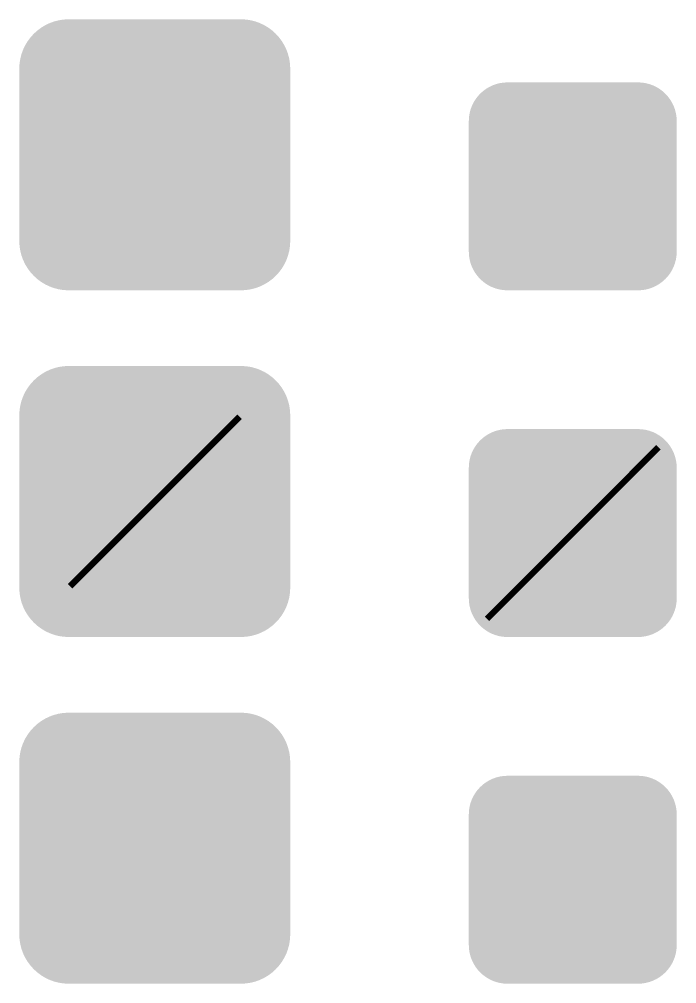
# Model space of a CAD drawing. Header units: millimetres. Extents: x 5277 to 6029, y 2052 to 2709.
# Drawn here: x 5889.73 to 5910.6, y 2612.63 to 2643.23 of the extents above; entities that cross this region are included whole.
import ezdxf

# ---------------------------------------------------------------- set-up
doc = ezdxf.new("R2010")
doc.units = ezdxf.units.MM
doc.layers.add('AirTransportObj', color=7, linetype='CONTINUOUS', true_color=0x000000, plot=False)
doc.layers.add('PublicTransportStops', color=7, linetype='CONTINUOUS', true_color=0x000000)

# ---------------------------------------------------------------- blocks, each defined once
blk = doc.blocks.new('602031102_рек_фз')
at = {"layer": 'PublicTransportStops', "linetype": 'Continuous'}
h = blk.add_hatch(color=256, dxfattribs=at)
edge = h.paths.add_edge_path()
edge.add_spline(control_points=[(-0.266, -0.339), (-0.266, 0.523), (0.438, 1.227), (1.3, 1.227)], knot_values=[-1, -1, -1, -1, 0, 0, 0, 0], degree=3, periodic=0)
edge.add_line((1.3, 1.227), (6.769, 1.227))
edge.add_spline(control_points=[(6.769, 1.227), (7.632, 1.227), (8.333, 0.523), (8.333, -0.339)], knot_values=[-1, -1, -1, -1, 0, 0, 0, 0], degree=3, periodic=0)
edge.add_line((8.333, -0.339), (8.333, -5.806))
edge.add_spline(control_points=[(8.333, -5.806), (8.333, -6.669), (7.632, -7.372), (6.769, -7.372)], knot_values=[-1, -1, -1, -1, 0, 0, 0, 0], degree=3, periodic=0)
edge.add_line((6.769, -7.372), (1.3, -7.372))
edge.add_spline(control_points=[(1.3, -7.372), (0.438, -7.372), (-0.266, -6.669), (-0.266, -5.806)], knot_values=[-1, -1, -1, -1, 0, 0, 0, 0], degree=3, periodic=0)
edge.add_line((-0.266, -5.806), (-0.266, -0.339))
edge = h.paths.add_edge_path(flags=16)
edge.add_spline(control_points=[(0.047, -5.806), (0.047, -6.5), (0.606, -7.059), (1.3, -7.059)], knot_values=[-1, -1, -1, -1, 0, 0, 0, 0], degree=3, periodic=0)
edge.add_line((1.3, -7.059), (6.769, -7.059))
edge.add_spline(control_points=[(6.769, -7.059), (7.463, -7.059), (8.022, -6.5), (8.022, -5.806)], knot_values=[-1, -1, -1, -1, 0, 0, 0, 0], degree=3, periodic=0)
edge.add_line((8.022, -5.806), (8.022, -0.339))
edge.add_spline(control_points=[(8.022, -0.339), (8.022, 0.355), (7.463, 0.914), (6.769, 0.914)], knot_values=[-1, -1, -1, -1, 0, 0, 0, 0], degree=3, periodic=0)
edge.add_line((6.769, 0.914), (1.3, 0.914))
edge.add_spline(control_points=[(1.3, 0.914), (0.606, 0.914), (0.047, 0.355), (0.047, -0.339)], knot_values=[-1, -1, -1, -1, 0, 0, 0, 0], degree=3, periodic=0)
edge.add_line((0.047, -0.339), (0.047, -5.806))
at = {"layer": 'PublicTransportStops', "linetype": 'Continuous', "true_color": 0xffff00}
h = blk.add_hatch(color=2, dxfattribs=at)
edge = h.paths.add_edge_path()
edge.add_spline(control_points=[(0.047, -5.806), (0.047, -6.5), (0.606, -7.059), (1.3, -7.059)], knot_values=[-1, -1, -1, -1, 0, 0, 0, 0], degree=3, periodic=0)
edge.add_line((1.3, -7.059), (6.769, -7.059))
edge.add_spline(control_points=[(6.769, -7.059), (7.463, -7.059), (8.022, -6.5), (8.022, -5.806)], knot_values=[-1, -1, -1, -1, 0, 0, 0, 0], degree=3, periodic=0)
edge.add_line((8.022, -5.806), (8.022, -0.339))
edge.add_spline(control_points=[(8.022, -0.339), (8.022, 0.355), (7.463, 0.914), (6.769, 0.914)], knot_values=[-1, -1, -1, -1, 0, 0, 0, 0], degree=3, periodic=0)
edge.add_line((6.769, 0.914), (1.3, 0.914))
edge.add_spline(control_points=[(1.3, 0.914), (0.606, 0.914), (0.047, 0.355), (0.047, -0.339)], knot_values=[-1, -1, -1, -1, 0, 0, 0, 0], degree=3, periodic=0)
edge.add_line((0.047, -0.339), (0.047, -5.806))
at = {"layer": 'PublicTransportStops', "linetype": 'Continuous'}
h = blk.add_hatch(color=256, dxfattribs=at)
edge = h.paths.add_edge_path()
edge.add_line((0.252, -0.679), (0.252, -5.464))
edge.add_spline(control_points=[(0.252, -5.464), (0.252, -6.23), (0.877, -6.854), (1.642, -6.854)], knot_values=[0, 0, 0, 0, 1, 1, 1, 1], degree=3, periodic=0)
edge.add_line((1.642, -6.854), (6.427, -6.854))
edge.add_spline(control_points=[(6.427, -6.854), (7.193, -6.854), (7.815, -6.23), (7.815, -5.464)], knot_values=[0, 0, 0, 0, 1, 1, 1, 1], degree=3, periodic=0)
edge.add_line((7.815, -5.464), (7.815, -0.679))
edge.add_spline(control_points=[(7.815, -0.679), (7.815, 0.086), (7.193, 0.709), (6.427, 0.709)], knot_values=[0, 0, 0, 0, 1, 1, 1, 1], degree=3, periodic=0)
edge.add_line((6.427, 0.709), (1.642, 0.709))
edge.add_spline(control_points=[(1.642, 0.709), (0.877, 0.709), (0.252, 0.086), (0.252, -0.679)], knot_values=[0, 0, 0, 0, 1, 1, 1, 1], degree=3, periodic=0)
edge = h.paths.add_edge_path(flags=16)
edge.add_line((0.565, -0.679), (0.565, -5.464))
edge.add_spline(control_points=[(0.565, -5.464), (0.565, -6.06), (1.046, -6.541), (1.642, -6.541)], knot_values=[-1, -1, -1, -1, 0, 0, 0, 0], degree=3, periodic=0)
edge.add_line((1.642, -6.541), (6.427, -6.541))
edge.add_spline(control_points=[(6.427, -6.541), (7.024, -6.541), (7.502, -6.06), (7.502, -5.464)], knot_values=[-1, -1, -1, -1, 0, 0, 0, 0], degree=3, periodic=0)
edge.add_line((7.502, -5.464), (7.502, -0.679))
edge.add_spline(control_points=[(7.502, -0.679), (7.502, -0.083), (7.024, 0.396), (6.427, 0.396)], knot_values=[-1, -1, -1, -1, 0, 0, 0, 0], degree=3, periodic=0)
edge.add_line((6.427, 0.396), (1.642, 0.396))
edge.add_spline(control_points=[(1.642, 0.396), (1.046, 0.396), (0.565, -0.083), (0.565, -0.679)], knot_values=[-1, -1, -1, -1, 0, 0, 0, 0], degree=3, periodic=0)
h = blk.add_hatch(color=256, dxfattribs=at)
edge = h.paths.add_edge_path()
edge.add_line((0.77, -1.021), (0.77, -5.124))
edge.add_spline(control_points=[(0.77, -5.124), (0.77, -5.792), (1.314, -6.336), (1.982, -6.336)], knot_values=[0, 0, 0, 0, 1, 1, 1, 1], degree=3, periodic=0)
edge.add_line((1.982, -6.336), (6.085, -6.336))
edge.add_spline(control_points=[(6.085, -6.336), (6.753, -6.336), (7.297, -5.792), (7.297, -5.124)], knot_values=[0, 0, 0, 0, 1, 1, 1, 1], degree=3, periodic=0)
edge.add_line((7.297, -5.124), (7.297, -1.021))
edge.add_spline(control_points=[(7.297, -1.021), (7.297, -0.353), (6.753, 0.191), (6.085, 0.191)], knot_values=[0, 0, 0, 0, 1, 1, 1, 1], degree=3, periodic=0)
edge.add_line((6.085, 0.191), (1.982, 0.191))
edge.add_spline(control_points=[(1.982, 0.191), (1.314, 0.191), (0.77, -0.353), (0.77, -1.021)], knot_values=[0, 0, 0, 0, 1, 1, 1, 1], degree=3, periodic=0)
edge = h.paths.add_edge_path(flags=16)
edge.add_line((1.081, -1.021), (1.081, -5.124))
edge.add_spline(control_points=[(1.081, -5.124), (1.081, -5.624), (1.482, -6.025), (1.982, -6.025)], knot_values=[-1, -1, -1, -1, 0, 0, 0, 0], degree=3, periodic=0)
edge.add_line((1.982, -6.025), (6.085, -6.025))
edge.add_spline(control_points=[(6.085, -6.025), (6.585, -6.025), (6.986, -5.624), (6.986, -5.124)], knot_values=[-1, -1, -1, -1, 0, 0, 0, 0], degree=3, periodic=0)
edge.add_line((6.986, -5.124), (6.986, -1.021))
edge.add_spline(control_points=[(6.986, -1.021), (6.986, -0.521), (6.585, -0.12), (6.085, -0.12)], knot_values=[-1, -1, -1, -1, 0, 0, 0, 0], degree=3, periodic=0)
edge.add_line((6.085, -0.12), (1.982, -0.12))
edge.add_spline(control_points=[(1.982, -0.12), (1.482, -0.12), (1.081, -0.521), (1.081, -1.021)], knot_values=[-1, -1, -1, -1, 0, 0, 0, 0], degree=3, periodic=0)
h = blk.add_hatch(color=256, dxfattribs=at)
h.paths.add_polyline_path([(3.878, -0.304), (4.13, -0.304), (4.383, -0.329), (4.471, -0.333), (4.66, -0.358), (4.761, -0.379), (4.984, -0.426), (5.296, -0.569), (5.384, -0.666), (5.535, -0.825), (5.767, -1.419), (5.847, -1.852), (5.897, -2.231), (5.948, -2.61), (5.965, -2.862), (5.965, -4.158), (5.678, -4.612), (5.106, -4.612), (5.838, -5.849), (5.039, -5.849), (5.005, -5.748), (3.002, -5.748), (2.969, -5.849), (2.169, -5.849), (2.901, -4.612), (2.329, -4.612), (2.043, -4.158), (2.043, -2.862), (2.06, -2.61), (2.073, -2.437), (2.123, -2.058), (2.161, -1.852), (2.241, -1.419), (2.472, -0.825), (2.624, -0.666), (2.712, -0.569), (3.024, -0.426), (3.247, -0.379), (3.436, -0.354), (3.625, -0.329)])
h.paths.add_polyline_path([(4.601, -0.834), (4.601, -2.349), (5.443, -2.349), (5.439, -2.332), (5.43, -2.273), (5.426, -2.231), (5.422, -2.189), (5.411, -2.111), (5.405, -2.075), (5.399, -2.039), (5.388, -1.97), (5.384, -1.936), (5.321, -1.574), (5.148, -1.099), (5.039, -0.985), (4.997, -0.943), (4.808, -0.872), (4.66, -0.842), (4.652, -0.838), (4.637, -0.834), (4.631, -0.834), (4.624, -0.834), (4.61, -0.834)], flags=16)
h.paths.add_polyline_path([(3.406, -0.834), (3.398, -0.834), (3.383, -0.834), (3.377, -0.834), (3.371, -0.834), (3.356, -0.838), (3.347, -0.842), (3.2, -0.872), (3.011, -0.943), (2.969, -0.985), (2.859, -1.099), (2.687, -1.574), (2.624, -1.936), (2.62, -1.97), (2.609, -2.039), (2.603, -2.075), (2.596, -2.111), (2.586, -2.189), (2.582, -2.231), (2.578, -2.273), (2.569, -2.332), (2.565, -2.349), (3.406, -2.349)], flags=16)
h.paths.add_polyline_path([(2.725, -3.847), (2.683, -3.847), (2.641, -3.884), (2.641, -3.922), (2.641, -4.015), (2.641, -4.053), (2.683, -4.091), (2.725, -4.091), (5.283, -4.091), (5.325, -4.091), (5.367, -4.053), (5.367, -4.015), (5.367, -3.922), (5.367, -3.884), (5.325, -3.847), (5.283, -3.847)], flags=16)
h.paths.add_polyline_path([(3.878, -0.775), (3.878, -2.349), (4.13, -2.349), (4.13, -0.775)], flags=16)
h.paths.add_polyline_path([(3.238, -5.185), (3.154, -5.387), (4.854, -5.387), (4.77, -5.185)], flags=16)
h.paths.add_polyline_path([(3.465, -4.612), (3.381, -4.814), (4.627, -4.814), (4.542, -4.612)], flags=16)
blk = doc.blocks.new('602031102_ликв_фз')
at = {"layer": 'PublicTransportStops', "linetype": 'Continuous'}
h = blk.add_hatch(color=256, dxfattribs=at)
edge = h.paths.add_edge_path()
edge.add_spline(control_points=[(-0.266, -0.339), (-0.266, 0.523), (0.438, 1.227), (1.3, 1.227)], knot_values=[-1, -1, -1, -1, 0, 0, 0, 0], degree=3, periodic=0)
edge.add_line((1.3, 1.227), (6.769, 1.227))
edge.add_spline(control_points=[(6.769, 1.227), (7.632, 1.227), (8.333, 0.523), (8.333, -0.339)], knot_values=[-1, -1, -1, -1, 0, 0, 0, 0], degree=3, periodic=0)
edge.add_line((8.333, -0.339), (8.333, -5.806))
edge.add_spline(control_points=[(8.333, -5.806), (8.333, -6.669), (7.632, -7.372), (6.769, -7.372)], knot_values=[-1, -1, -1, -1, 0, 0, 0, 0], degree=3, periodic=0)
edge.add_line((6.769, -7.372), (1.3, -7.372))
edge.add_spline(control_points=[(1.3, -7.372), (0.438, -7.372), (-0.266, -6.669), (-0.266, -5.806)], knot_values=[-1, -1, -1, -1, 0, 0, 0, 0], degree=3, periodic=0)
edge.add_line((-0.266, -5.806), (-0.266, -0.339))
edge = h.paths.add_edge_path(flags=16)
edge.add_spline(control_points=[(0.047, -5.806), (0.047, -6.5), (0.606, -7.059), (1.3, -7.059)], knot_values=[-1, -1, -1, -1, 0, 0, 0, 0], degree=3, periodic=0)
edge.add_line((1.3, -7.059), (6.769, -7.059))
edge.add_spline(control_points=[(6.769, -7.059), (7.463, -7.059), (8.022, -6.5), (8.022, -5.806)], knot_values=[-1, -1, -1, -1, 0, 0, 0, 0], degree=3, periodic=0)
edge.add_line((8.022, -5.806), (8.022, -0.339))
edge.add_spline(control_points=[(8.022, -0.339), (8.022, 0.355), (7.463, 0.914), (6.769, 0.914)], knot_values=[-1, -1, -1, -1, 0, 0, 0, 0], degree=3, periodic=0)
edge.add_line((6.769, 0.914), (1.3, 0.914))
edge.add_spline(control_points=[(1.3, 0.914), (0.606, 0.914), (0.047, 0.355), (0.047, -0.339)], knot_values=[-1, -1, -1, -1, 0, 0, 0, 0], degree=3, periodic=0)
edge.add_line((0.047, -0.339), (0.047, -5.806))
at = {"layer": 'PublicTransportStops', "linetype": 'Continuous', "true_color": 0xffffff}
h = blk.add_hatch(color=7, dxfattribs=at)
edge = h.paths.add_edge_path()
edge.add_spline(control_points=[(0.047, -5.806), (0.047, -6.5), (0.606, -7.059), (1.3, -7.059)], knot_values=[-1, -1, -1, -1, 0, 0, 0, 0], degree=3, periodic=0)
edge.add_line((1.3, -7.059), (6.769, -7.059))
edge.add_spline(control_points=[(6.769, -7.059), (7.463, -7.059), (8.022, -6.5), (8.022, -5.806)], knot_values=[-1, -1, -1, -1, 0, 0, 0, 0], degree=3, periodic=0)
edge.add_line((8.022, -5.806), (8.022, -0.339))
edge.add_spline(control_points=[(8.022, -0.339), (8.022, 0.355), (7.463, 0.914), (6.769, 0.914)], knot_values=[-1, -1, -1, -1, 0, 0, 0, 0], degree=3, periodic=0)
edge.add_line((6.769, 0.914), (1.3, 0.914))
edge.add_spline(control_points=[(1.3, 0.914), (0.606, 0.914), (0.047, 0.355), (0.047, -0.339)], knot_values=[-1, -1, -1, -1, 0, 0, 0, 0], degree=3, periodic=0)
edge.add_line((0.047, -0.339), (0.047, -5.806))
at = {"layer": 'PublicTransportStops', "linetype": 'Continuous'}
h = blk.add_hatch(color=256, dxfattribs=at)
edge = h.paths.add_edge_path()
edge.add_line((0.252, -0.679), (0.252, -5.464))
edge.add_spline(control_points=[(0.252, -5.464), (0.252, -6.23), (0.877, -6.854), (1.642, -6.854)], knot_values=[0, 0, 0, 0, 1, 1, 1, 1], degree=3, periodic=0)
edge.add_line((1.642, -6.854), (6.427, -6.854))
edge.add_spline(control_points=[(6.427, -6.854), (7.193, -6.854), (7.815, -6.23), (7.815, -5.464)], knot_values=[0, 0, 0, 0, 1, 1, 1, 1], degree=3, periodic=0)
edge.add_line((7.815, -5.464), (7.815, -0.679))
edge.add_spline(control_points=[(7.815, -0.679), (7.815, 0.086), (7.193, 0.709), (6.427, 0.709)], knot_values=[0, 0, 0, 0, 1, 1, 1, 1], degree=3, periodic=0)
edge.add_line((6.427, 0.709), (1.642, 0.709))
edge.add_spline(control_points=[(1.642, 0.709), (0.877, 0.709), (0.252, 0.086), (0.252, -0.679)], knot_values=[0, 0, 0, 0, 1, 1, 1, 1], degree=3, periodic=0)
edge = h.paths.add_edge_path(flags=16)
edge.add_line((0.565, -0.679), (0.565, -5.464))
edge.add_spline(control_points=[(0.565, -5.464), (0.565, -6.06), (1.046, -6.541), (1.642, -6.541)], knot_values=[-1, -1, -1, -1, 0, 0, 0, 0], degree=3, periodic=0)
edge.add_line((1.642, -6.541), (6.427, -6.541))
edge.add_spline(control_points=[(6.427, -6.541), (7.024, -6.541), (7.502, -6.06), (7.502, -5.464)], knot_values=[-1, -1, -1, -1, 0, 0, 0, 0], degree=3, periodic=0)
edge.add_line((7.502, -5.464), (7.502, -0.679))
edge.add_spline(control_points=[(7.502, -0.679), (7.502, -0.083), (7.024, 0.396), (6.427, 0.396)], knot_values=[-1, -1, -1, -1, 0, 0, 0, 0], degree=3, periodic=0)
edge.add_line((6.427, 0.396), (1.642, 0.396))
edge.add_spline(control_points=[(1.642, 0.396), (1.046, 0.396), (0.565, -0.083), (0.565, -0.679)], knot_values=[-1, -1, -1, -1, 0, 0, 0, 0], degree=3, periodic=0)
h = blk.add_hatch(color=256, dxfattribs=at)
edge = h.paths.add_edge_path()
edge.add_line((0.77, -1.021), (0.77, -5.124))
edge.add_spline(control_points=[(0.77, -5.124), (0.77, -5.792), (1.314, -6.336), (1.982, -6.336)], knot_values=[0, 0, 0, 0, 1, 1, 1, 1], degree=3, periodic=0)
edge.add_line((1.982, -6.336), (6.085, -6.336))
edge.add_spline(control_points=[(6.085, -6.336), (6.753, -6.336), (7.297, -5.792), (7.297, -5.124)], knot_values=[0, 0, 0, 0, 1, 1, 1, 1], degree=3, periodic=0)
edge.add_line((7.297, -5.124), (7.297, -1.021))
edge.add_spline(control_points=[(7.297, -1.021), (7.297, -0.353), (6.753, 0.191), (6.085, 0.191)], knot_values=[0, 0, 0, 0, 1, 1, 1, 1], degree=3, periodic=0)
edge.add_line((6.085, 0.191), (1.982, 0.191))
edge.add_spline(control_points=[(1.982, 0.191), (1.314, 0.191), (0.77, -0.353), (0.77, -1.021)], knot_values=[0, 0, 0, 0, 1, 1, 1, 1], degree=3, periodic=0)
edge = h.paths.add_edge_path(flags=16)
edge.add_line((1.081, -1.021), (1.081, -5.124))
edge.add_spline(control_points=[(1.081, -5.124), (1.081, -5.624), (1.482, -6.025), (1.982, -6.025)], knot_values=[-1, -1, -1, -1, 0, 0, 0, 0], degree=3, periodic=0)
edge.add_line((1.982, -6.025), (6.085, -6.025))
edge.add_spline(control_points=[(6.085, -6.025), (6.585, -6.025), (6.986, -5.624), (6.986, -5.124)], knot_values=[-1, -1, -1, -1, 0, 0, 0, 0], degree=3, periodic=0)
edge.add_line((6.986, -5.124), (6.986, -1.021))
edge.add_spline(control_points=[(6.986, -1.021), (6.986, -0.521), (6.585, -0.12), (6.085, -0.12)], knot_values=[-1, -1, -1, -1, 0, 0, 0, 0], degree=3, periodic=0)
edge.add_line((6.085, -0.12), (1.982, -0.12))
edge.add_spline(control_points=[(1.982, -0.12), (1.482, -0.12), (1.081, -0.521), (1.081, -1.021)], knot_values=[-1, -1, -1, -1, 0, 0, 0, 0], degree=3, periodic=0)
h = blk.add_hatch(color=256, dxfattribs=at)
h.paths.add_polyline_path([(3.878, -0.304), (4.13, -0.304), (4.383, -0.329), (4.471, -0.333), (4.66, -0.358), (4.761, -0.379), (4.984, -0.426), (5.296, -0.569), (5.384, -0.666), (5.535, -0.825), (5.767, -1.419), (5.847, -1.852), (5.897, -2.231), (5.948, -2.61), (5.965, -2.862), (5.965, -4.158), (5.678, -4.612), (5.106, -4.612), (5.838, -5.849), (5.039, -5.849), (5.005, -5.748), (3.002, -5.748), (2.969, -5.849), (2.169, -5.849), (2.901, -4.612), (2.329, -4.612), (2.043, -4.158), (2.043, -2.862), (2.06, -2.61), (2.073, -2.437), (2.123, -2.058), (2.161, -1.852), (2.241, -1.419), (2.472, -0.825), (2.624, -0.666), (2.712, -0.569), (3.024, -0.426), (3.247, -0.379), (3.436, -0.354), (3.625, -0.329)])
h.paths.add_polyline_path([(4.601, -0.834), (4.601, -2.349), (5.443, -2.349), (5.439, -2.332), (5.43, -2.273), (5.426, -2.231), (5.422, -2.189), (5.411, -2.111), (5.405, -2.075), (5.399, -2.039), (5.388, -1.97), (5.384, -1.936), (5.321, -1.574), (5.148, -1.099), (5.039, -0.985), (4.997, -0.943), (4.808, -0.872), (4.66, -0.842), (4.652, -0.838), (4.637, -0.834), (4.631, -0.834), (4.624, -0.834), (4.61, -0.834)], flags=16)
h.paths.add_polyline_path([(3.406, -0.834), (3.398, -0.834), (3.383, -0.834), (3.377, -0.834), (3.371, -0.834), (3.356, -0.838), (3.347, -0.842), (3.2, -0.872), (3.011, -0.943), (2.969, -0.985), (2.859, -1.099), (2.687, -1.574), (2.624, -1.936), (2.62, -1.97), (2.609, -2.039), (2.603, -2.075), (2.596, -2.111), (2.586, -2.189), (2.582, -2.231), (2.578, -2.273), (2.569, -2.332), (2.565, -2.349), (3.406, -2.349)], flags=16)
h.paths.add_polyline_path([(2.725, -3.847), (2.683, -3.847), (2.641, -3.884), (2.641, -3.922), (2.641, -4.015), (2.641, -4.053), (2.683, -4.091), (2.725, -4.091), (5.283, -4.091), (5.325, -4.091), (5.367, -4.053), (5.367, -4.015), (5.367, -3.922), (5.367, -3.884), (5.325, -3.847), (5.283, -3.847)], flags=16)
h.paths.add_polyline_path([(3.878, -0.775), (3.878, -2.349), (4.13, -2.349), (4.13, -0.775)], flags=16)
h.paths.add_polyline_path([(3.238, -5.185), (3.154, -5.387), (4.854, -5.387), (4.77, -5.185)], flags=16)
h.paths.add_polyline_path([(3.465, -4.612), (3.381, -4.814), (4.627, -4.814), (4.542, -4.612)], flags=16)
at = {"layer": 'PublicTransportStops', "color": 1, "linetype": 'Continuous', "true_color": 0xff0000, "const_width": 0.2}
blk.add_lwpolyline([(1.344, -5.762), (6.723, -0.383)], dxfattribs=at)
blk = doc.blocks.new('602031103_сущ_фз')
at = {"layer": 'PublicTransportStops', "linetype": 'Continuous'}
h = blk.add_hatch(color=256, dxfattribs=at)
edge = h.paths.add_edge_path()
edge.add_spline(control_points=[(-0.266, -0.339), (-0.266, 0.523), (0.438, 1.227), (1.3, 1.227)], knot_values=[-1, -1, -1, -1, 0, 0, 0, 0], degree=3, periodic=0)
edge.add_line((1.3, 1.227), (6.769, 1.227))
edge.add_spline(control_points=[(6.769, 1.227), (7.632, 1.227), (8.333, 0.523), (8.333, -0.339)], knot_values=[-1, -1, -1, -1, 0, 0, 0, 0], degree=3, periodic=0)
edge.add_line((8.333, -0.339), (8.333, -5.806))
edge.add_spline(control_points=[(8.333, -5.806), (8.333, -6.669), (7.632, -7.372), (6.769, -7.372)], knot_values=[-1, -1, -1, -1, 0, 0, 0, 0], degree=3, periodic=0)
edge.add_line((6.769, -7.372), (1.3, -7.372))
edge.add_spline(control_points=[(1.3, -7.372), (0.438, -7.372), (-0.266, -6.669), (-0.266, -5.806)], knot_values=[-1, -1, -1, -1, 0, 0, 0, 0], degree=3, periodic=0)
edge.add_line((-0.266, -5.806), (-0.266, -0.339))
edge = h.paths.add_edge_path(flags=16)
edge.add_spline(control_points=[(0.047, -5.806), (0.047, -6.5), (0.606, -7.059), (1.3, -7.059)], knot_values=[-1, -1, -1, -1, 0, 0, 0, 0], degree=3, periodic=0)
edge.add_line((1.3, -7.059), (6.769, -7.059))
edge.add_spline(control_points=[(6.769, -7.059), (7.463, -7.059), (8.022, -6.5), (8.022, -5.806)], knot_values=[-1, -1, -1, -1, 0, 0, 0, 0], degree=3, periodic=0)
edge.add_line((8.022, -5.806), (8.022, -0.339))
edge.add_spline(control_points=[(8.022, -0.339), (8.022, 0.355), (7.463, 0.914), (6.769, 0.914)], knot_values=[-1, -1, -1, -1, 0, 0, 0, 0], degree=3, periodic=0)
edge.add_line((6.769, 0.914), (1.3, 0.914))
edge.add_spline(control_points=[(1.3, 0.914), (0.606, 0.914), (0.047, 0.355), (0.047, -0.339)], knot_values=[-1, -1, -1, -1, 0, 0, 0, 0], degree=3, periodic=0)
edge.add_line((0.047, -0.339), (0.047, -5.806))
at = {"layer": 'PublicTransportStops', "linetype": 'Continuous', "true_color": 0xffffff}
h = blk.add_hatch(color=7, dxfattribs=at)
edge = h.paths.add_edge_path()
edge.add_spline(control_points=[(0.047, -5.806), (0.047, -6.5), (0.606, -7.059), (1.3, -7.059)], knot_values=[-1, -1, -1, -1, 0, 0, 0, 0], degree=3, periodic=0)
edge.add_line((1.3, -7.059), (6.769, -7.059))
edge.add_spline(control_points=[(6.769, -7.059), (7.463, -7.059), (8.022, -6.5), (8.022, -5.806)], knot_values=[-1, -1, -1, -1, 0, 0, 0, 0], degree=3, periodic=0)
edge.add_line((8.022, -5.806), (8.022, -0.339))
edge.add_spline(control_points=[(8.022, -0.339), (8.022, 0.355), (7.463, 0.914), (6.769, 0.914)], knot_values=[-1, -1, -1, -1, 0, 0, 0, 0], degree=3, periodic=0)
edge.add_line((6.769, 0.914), (1.3, 0.914))
edge.add_spline(control_points=[(1.3, 0.914), (0.606, 0.914), (0.047, 0.355), (0.047, -0.339)], knot_values=[-1, -1, -1, -1, 0, 0, 0, 0], degree=3, periodic=0)
edge.add_line((0.047, -0.339), (0.047, -5.806))
at = {"layer": 'PublicTransportStops', "linetype": 'Continuous'}
h = blk.add_hatch(color=256, dxfattribs=at)
edge = h.paths.add_edge_path()
edge.add_line((0.252, -0.679), (0.252, -5.464))
edge.add_spline(control_points=[(0.252, -5.464), (0.252, -6.23), (0.877, -6.854), (1.642, -6.854)], knot_values=[0, 0, 0, 0, 1, 1, 1, 1], degree=3, periodic=0)
edge.add_line((1.642, -6.854), (6.427, -6.854))
edge.add_spline(control_points=[(6.427, -6.854), (7.193, -6.854), (7.815, -6.23), (7.815, -5.464)], knot_values=[0, 0, 0, 0, 1, 1, 1, 1], degree=3, periodic=0)
edge.add_line((7.815, -5.464), (7.815, -0.679))
edge.add_spline(control_points=[(7.815, -0.679), (7.815, 0.086), (7.193, 0.709), (6.427, 0.709)], knot_values=[0, 0, 0, 0, 1, 1, 1, 1], degree=3, periodic=0)
edge.add_line((6.427, 0.709), (1.642, 0.709))
edge.add_spline(control_points=[(1.642, 0.709), (0.877, 0.709), (0.252, 0.086), (0.252, -0.679)], knot_values=[0, 0, 0, 0, 1, 1, 1, 1], degree=3, periodic=0)
edge = h.paths.add_edge_path(flags=16)
edge.add_line((0.565, -0.679), (0.565, -5.464))
edge.add_spline(control_points=[(0.565, -5.464), (0.565, -6.06), (1.046, -6.541), (1.642, -6.541)], knot_values=[-1, -1, -1, -1, 0, 0, 0, 0], degree=3, periodic=0)
edge.add_line((1.642, -6.541), (6.427, -6.541))
edge.add_spline(control_points=[(6.427, -6.541), (7.024, -6.541), (7.502, -6.06), (7.502, -5.464)], knot_values=[-1, -1, -1, -1, 0, 0, 0, 0], degree=3, periodic=0)
edge.add_line((7.502, -5.464), (7.502, -0.679))
edge.add_spline(control_points=[(7.502, -0.679), (7.502, -0.083), (7.024, 0.396), (6.427, 0.396)], knot_values=[-1, -1, -1, -1, 0, 0, 0, 0], degree=3, periodic=0)
edge.add_line((6.427, 0.396), (1.642, 0.396))
edge.add_spline(control_points=[(1.642, 0.396), (1.046, 0.396), (0.565, -0.083), (0.565, -0.679)], knot_values=[-1, -1, -1, -1, 0, 0, 0, 0], degree=3, periodic=0)
h = blk.add_hatch(color=256, dxfattribs=at)
edge = h.paths.add_edge_path()
edge.add_line((0.77, -1.021), (0.77, -5.124))
edge.add_spline(control_points=[(0.77, -5.124), (0.77, -5.792), (1.314, -6.336), (1.982, -6.336)], knot_values=[0, 0, 0, 0, 1, 1, 1, 1], degree=3, periodic=0)
edge.add_line((1.982, -6.336), (6.085, -6.336))
edge.add_spline(control_points=[(6.085, -6.336), (6.753, -6.336), (7.297, -5.792), (7.297, -5.124)], knot_values=[0, 0, 0, 0, 1, 1, 1, 1], degree=3, periodic=0)
edge.add_line((7.297, -5.124), (7.297, -1.021))
edge.add_spline(control_points=[(7.297, -1.021), (7.297, -0.353), (6.753, 0.191), (6.085, 0.191)], knot_values=[0, 0, 0, 0, 1, 1, 1, 1], degree=3, periodic=0)
edge.add_line((6.085, 0.191), (1.982, 0.191))
edge.add_spline(control_points=[(1.982, 0.191), (1.314, 0.191), (0.77, -0.353), (0.77, -1.021)], knot_values=[0, 0, 0, 0, 1, 1, 1, 1], degree=3, periodic=0)
edge = h.paths.add_edge_path(flags=16)
edge.add_line((1.081, -1.021), (1.081, -5.124))
edge.add_spline(control_points=[(1.081, -5.124), (1.081, -5.624), (1.482, -6.025), (1.982, -6.025)], knot_values=[-1, -1, -1, -1, 0, 0, 0, 0], degree=3, periodic=0)
edge.add_line((1.982, -6.025), (6.085, -6.025))
edge.add_spline(control_points=[(6.085, -6.025), (6.585, -6.025), (6.986, -5.624), (6.986, -5.124)], knot_values=[-1, -1, -1, -1, 0, 0, 0, 0], degree=3, periodic=0)
edge.add_line((6.986, -5.124), (6.986, -1.021))
edge.add_spline(control_points=[(6.986, -1.021), (6.986, -0.521), (6.585, -0.12), (6.085, -0.12)], knot_values=[-1, -1, -1, -1, 0, 0, 0, 0], degree=3, periodic=0)
edge.add_line((6.085, -0.12), (1.982, -0.12))
edge.add_spline(control_points=[(1.982, -0.12), (1.482, -0.12), (1.081, -0.521), (1.081, -1.021)], knot_values=[-1, -1, -1, -1, 0, 0, 0, 0], degree=3, periodic=0)
h = blk.add_hatch(color=256, dxfattribs=at)
h.paths.add_polyline_path([(3.432, -0.259), (4.576, -0.259), (4.576, -0.756), (5.014, -0.756), (5.014, -0.958), (5.199, -0.958), (5.267, -0.958), (5.384, -1.008), (5.435, -1.059), (5.485, -1.109), (5.536, -1.227), (5.536, -1.294), (5.536, -3.491), (5.536, -3.554), (5.494, -3.663), (5.452, -3.709), (5.41, -3.756), (5.309, -3.81), (5.25, -3.819), (5.452, -4.467), (5.022, -4.467), (5.022, -4.736), (5.022, -4.774), (4.989, -4.812), (4.955, -4.812), (4.871, -4.812), (4.837, -4.812), (4.804, -4.774), (4.804, -4.736), (4.804, -4.467), (3.205, -4.467), (3.205, -4.736), (3.205, -4.774), (3.171, -4.812), (3.138, -4.812), (3.053, -4.812), (3.02, -4.812), (2.986, -4.774), (2.986, -4.736), (2.986, -4.467), (2.557, -4.467), (2.759, -3.819), (2.7, -3.81), (2.599, -3.756), (2.557, -3.709), (2.515, -3.663), (2.473, -3.554), (2.473, -3.491), (2.473, -1.294), (2.473, -1.227), (2.523, -1.109), (2.574, -1.059), (2.624, -1.008), (2.742, -0.958), (2.809, -0.958), (2.994, -0.958), (2.994, -0.756), (3.432, -0.756)])
h.paths.add_polyline_path([(2.801, -1.757), (2.801, -2.178), (5.208, -2.178), (5.208, -1.757)], flags=16)
h.paths.add_polyline_path([(3.138, -1.202), (3.104, -1.202), (3.07, -1.231), (3.07, -1.261), (3.07, -1.362), (3.07, -1.395), (3.104, -1.429), (3.138, -1.429), (4.871, -1.429), (4.905, -1.429), (4.938, -1.395), (4.938, -1.362), (4.938, -1.261), (4.938, -1.231), (4.905, -1.202), (4.871, -1.202)], flags=16)
h.paths.add_polyline_path([(4.991, -4.075), (4.991, -3.924), (4.991, -3.709), (4.967, -3.683), (4.861, -3.683), (4.837, -3.709), (4.837, -3.924), (4.837, -4.075), (4.837, -4.29), (4.861, -4.317), (4.967, -4.317), (4.991, -4.29)], flags=16)
h.paths.add_polyline_path([(4.687, -4.075), (4.687, -3.924), (4.687, -3.709), (4.664, -3.683), (4.558, -3.683), (4.534, -3.709), (4.534, -3.924), (4.534, -4.075), (4.534, -4.29), (4.558, -4.317), (4.664, -4.317), (4.687, -4.29)], flags=16)
h.paths.add_polyline_path([(4.384, -4.075), (4.384, -3.924), (4.384, -3.709), (4.361, -3.683), (4.255, -3.683), (4.231, -3.709), (4.231, -3.924), (4.231, -4.075), (4.231, -4.29), (4.255, -4.317), (4.361, -4.317), (4.384, -4.29)], flags=16)
h.paths.add_polyline_path([(4.081, -4.075), (4.081, -3.924), (4.081, -3.709), (4.058, -3.683), (3.952, -3.683), (3.928, -3.709), (3.928, -3.924), (3.928, -4.075), (3.928, -4.29), (3.952, -4.317), (4.058, -4.317), (4.081, -4.29)], flags=16)
h.paths.add_polyline_path([(3.476, -4.075), (3.476, -3.924), (3.476, -3.709), (3.452, -3.683), (3.346, -3.683), (3.323, -3.709), (3.323, -3.924), (3.323, -4.075), (3.323, -4.29), (3.346, -4.317), (3.452, -4.317), (3.476, -4.29)], flags=16)
h.paths.add_polyline_path([(3.173, -4.075), (3.173, -3.924), (3.173, -3.709), (3.149, -3.683), (3.043, -3.683), (3.02, -3.709), (3.02, -3.924), (3.02, -4.075), (3.02, -4.29), (3.043, -4.317), (3.149, -4.317), (3.173, -4.29)], flags=16)
h.paths.add_polyline_path([(3.779, -4.075), (3.779, -3.924), (3.779, -3.709), (3.755, -3.683), (3.649, -3.683), (3.625, -3.709), (3.625, -3.924), (3.625, -4.075), (3.625, -4.29), (3.649, -4.317), (3.755, -4.317), (3.779, -4.29)], flags=16)
h.paths.add_polyline_path([(5.166, -3.213, 1), (4.896, -3.213, 1)], flags=16)
h.paths.add_polyline_path([(3.112, -3.213, 1), (2.843, -3.213, 1)], flags=16)
h.paths.add_polyline_path([(2.801, -4.812), (3.045, -4.812), (3.045, -5.005), (4.964, -5.005), (4.964, -4.812), (5.208, -4.812), (5.208, -5.039), (5.62, -5.039), (5.62, -5.805), (2.389, -5.805), (2.389, -5.039), (2.801, -5.039)])
blk = doc.blocks.new('602031203_рек_мз')
at = {"layer": 'AirTransportObj', "linetype": 'Continuous'}
h = blk.add_hatch(color=256, dxfattribs=at)
edge = h.paths.add_edge_path()
edge.add_spline(control_points=[(0, 0), (0, 0.675), (0.55, 1.225), (1.225, 1.225)], knot_values=[-1, -1, -1, -1, 0, 0, 0, 0], degree=3, periodic=0)
edge.add_line((1.225, 1.225), (5.372, 1.225))
edge.add_spline(control_points=[(5.372, 1.225), (6.047, 1.225), (6.598, 0.675), (6.598, 0)], knot_values=[-1, -1, -1, -1, 0, 0, 0, 0], degree=3, periodic=0)
edge.add_line((6.598, 0), (6.598, -4.147))
edge.add_spline(control_points=[(6.598, -4.147), (6.598, -4.822), (6.047, -5.372), (5.372, -5.372)], knot_values=[-1, -1, -1, -1, 0, 0, 0, 0], degree=3, periodic=0)
edge.add_line((5.372, -5.372), (1.225, -5.372))
edge.add_spline(control_points=[(1.225, -5.372), (0.55, -5.372), (0, -4.822), (0, -4.147)], knot_values=[-1, -1, -1, -1, 0, 0, 0, 0], degree=3, periodic=0)
edge.add_line((0, -4.147), (0, 0))
edge = h.paths.add_edge_path(flags=16)
edge.add_spline(control_points=[(0.313, -4.147), (0.313, -4.652), (0.72, -5.059), (1.225, -5.059)], knot_values=[-1, -1, -1, -1, 0, 0, 0, 0], degree=3, periodic=0)
edge.add_line((1.225, -5.059), (5.372, -5.059))
edge.add_spline(control_points=[(5.372, -5.059), (5.878, -5.059), (6.285, -4.652), (6.285, -4.147)], knot_values=[-1, -1, -1, -1, 0, 0, 0, 0], degree=3, periodic=0)
edge.add_line((6.285, -4.147), (6.285, 0))
edge.add_spline(control_points=[(6.285, 0), (6.285, 0.505), (5.878, 0.912), (5.372, 0.912)], knot_values=[-1, -1, -1, -1, 0, 0, 0, 0], degree=3, periodic=0)
edge.add_line((5.372, 0.912), (1.225, 0.912))
edge.add_spline(control_points=[(1.225, 0.912), (0.72, 0.912), (0.313, 0.505), (0.313, 0)], knot_values=[-1, -1, -1, -1, 0, 0, 0, 0], degree=3, periodic=0)
edge.add_line((0.313, 0), (0.313, -4.147))
at = {"layer": 'AirTransportObj', "linetype": 'Continuous', "true_color": 0xffff00}
h = blk.add_hatch(color=2, dxfattribs=at)
edge = h.paths.add_edge_path()
edge.add_line((0.313, 0), (0.313, -4.147))
edge.add_spline(control_points=[(0.313, -4.147), (0.313, -4.652), (0.72, -5.059), (1.225, -5.059)], knot_values=[-1, -1, -1, -1, 0, 0, 0, 0], degree=3, periodic=0)
edge.add_line((1.225, -5.059), (5.372, -5.059))
edge.add_spline(control_points=[(5.372, -5.059), (5.878, -5.059), (6.285, -4.652), (6.285, -4.147)], knot_values=[-1, -1, -1, -1, 0, 0, 0, 0], degree=3, periodic=0)
edge.add_line((6.285, -4.147), (6.285, 0))
edge.add_spline(control_points=[(6.285, 0), (6.285, 0.505), (5.878, 0.912), (5.372, 0.912)], knot_values=[-1, -1, -1, -1, 0, 0, 0, 0], degree=3, periodic=0)
edge.add_line((5.372, 0.912), (1.225, 0.912))
edge.add_spline(control_points=[(1.225, 0.912), (0.72, 0.912), (0.313, 0.505), (0.313, 0)], knot_values=[-1, -1, -1, -1, 0, 0, 0, 0], degree=3, periodic=0)
at = {"layer": 'AirTransportObj', "linetype": 'Continuous'}
blk.add_hatch(color=256, dxfattribs=at).paths.add_polyline_path([(0.7, -1.104), (1.026, -0.832), (3.744, -1.904), (3.768, -1.901), (4.692, -1.77), (5.593, -1.643), (5.646, -1.643), (5.761, -1.666), (5.822, -1.69), (5.883, -1.714), (5.971, -1.781), (5.998, -1.824), (6.017, -1.853), (6.035, -1.925), (6.035, -1.968), (6.035, -2.013), (6.017, -2.088), (5.998, -2.117), (5.937, -2.218), (5.734, -2.338), (5.593, -2.357), (5.481, -2.373), (5.213, -2.418), (5.057, -2.447), (4.901, -2.477), (4.644, -2.527), (4.543, -2.549), (4.346, -2.586), (3.808, -3.737), (3.413, -3.737), (3.413, -2.97), (3.227, -2.751), (1.782, -2.751), (1.782, -3.06), (1.436, -3.06), (0.578, -2.122), (0.578, -1.914), (0.914, -1.914), (1.121, -2.133), (1.313, -2.133), (1.313, -1.712), (1.505, -1.712), (1.974, -2.191), (2.443, -2.191), (2.443, -2.021)])
blk = doc.blocks.new('602031203_ликв_мз')
at = {"layer": 'AirTransportObj', "linetype": 'Continuous'}
h = blk.add_hatch(color=256, dxfattribs=at)
edge = h.paths.add_edge_path()
edge.add_spline(control_points=[(0, 0), (0, 0.675), (0.55, 1.225), (1.225, 1.225)], knot_values=[-1, -1, -1, -1, 0, 0, 0, 0], degree=3, periodic=0)
edge.add_line((1.225, 1.225), (5.372, 1.225))
edge.add_spline(control_points=[(5.372, 1.225), (6.047, 1.225), (6.598, 0.675), (6.598, 0)], knot_values=[-1, -1, -1, -1, 0, 0, 0, 0], degree=3, periodic=0)
edge.add_line((6.598, 0), (6.598, -4.147))
edge.add_spline(control_points=[(6.598, -4.147), (6.598, -4.822), (6.047, -5.372), (5.372, -5.372)], knot_values=[-1, -1, -1, -1, 0, 0, 0, 0], degree=3, periodic=0)
edge.add_line((5.372, -5.372), (1.225, -5.372))
edge.add_spline(control_points=[(1.225, -5.372), (0.55, -5.372), (0, -4.822), (0, -4.147)], knot_values=[-1, -1, -1, -1, 0, 0, 0, 0], degree=3, periodic=0)
edge.add_line((0, -4.147), (0, 0))
edge = h.paths.add_edge_path(flags=16)
edge.add_spline(control_points=[(0.313, -4.147), (0.313, -4.652), (0.72, -5.059), (1.225, -5.059)], knot_values=[-1, -1, -1, -1, 0, 0, 0, 0], degree=3, periodic=0)
edge.add_line((1.225, -5.059), (5.372, -5.059))
edge.add_spline(control_points=[(5.372, -5.059), (5.878, -5.059), (6.285, -4.652), (6.285, -4.147)], knot_values=[-1, -1, -1, -1, 0, 0, 0, 0], degree=3, periodic=0)
edge.add_line((6.285, -4.147), (6.285, 0))
edge.add_spline(control_points=[(6.285, 0), (6.285, 0.505), (5.878, 0.912), (5.372, 0.912)], knot_values=[-1, -1, -1, -1, 0, 0, 0, 0], degree=3, periodic=0)
edge.add_line((5.372, 0.912), (1.225, 0.912))
edge.add_spline(control_points=[(1.225, 0.912), (0.72, 0.912), (0.313, 0.505), (0.313, 0)], knot_values=[-1, -1, -1, -1, 0, 0, 0, 0], degree=3, periodic=0)
edge.add_line((0.313, 0), (0.313, -4.147))
at = {"layer": 'AirTransportObj', "linetype": 'Continuous', "true_color": 0xffffff}
h = blk.add_hatch(color=7, dxfattribs=at)
edge = h.paths.add_edge_path()
edge.add_line((0.313, 0), (0.313, -4.147))
edge.add_spline(control_points=[(0.313, -4.147), (0.313, -4.652), (0.72, -5.059), (1.225, -5.059)], knot_values=[-1, -1, -1, -1, 0, 0, 0, 0], degree=3, periodic=0)
edge.add_line((1.225, -5.059), (5.372, -5.059))
edge.add_spline(control_points=[(5.372, -5.059), (5.878, -5.059), (6.285, -4.652), (6.285, -4.147)], knot_values=[-1, -1, -1, -1, 0, 0, 0, 0], degree=3, periodic=0)
edge.add_line((6.285, -4.147), (6.285, 0))
edge.add_spline(control_points=[(6.285, 0), (6.285, 0.505), (5.878, 0.912), (5.372, 0.912)], knot_values=[-1, -1, -1, -1, 0, 0, 0, 0], degree=3, periodic=0)
edge.add_line((5.372, 0.912), (1.225, 0.912))
edge.add_spline(control_points=[(1.225, 0.912), (0.72, 0.912), (0.313, 0.505), (0.313, 0)], knot_values=[-1, -1, -1, -1, 0, 0, 0, 0], degree=3, periodic=0)
at = {"layer": 'AirTransportObj', "linetype": 'Continuous'}
blk.add_hatch(color=256, dxfattribs=at).paths.add_polyline_path([(0.7, -1.104), (1.026, -0.832), (3.744, -1.904), (3.768, -1.901), (4.692, -1.77), (5.593, -1.643), (5.646, -1.643), (5.761, -1.666), (5.822, -1.69), (5.883, -1.714), (5.971, -1.781), (5.998, -1.824), (6.017, -1.853), (6.035, -1.925), (6.035, -1.968), (6.035, -2.013), (6.017, -2.088), (5.998, -2.117), (5.937, -2.218), (5.734, -2.338), (5.593, -2.357), (5.481, -2.373), (5.213, -2.418), (5.057, -2.447), (4.901, -2.477), (4.644, -2.527), (4.543, -2.549), (4.346, -2.586), (3.808, -3.737), (3.413, -3.737), (3.413, -2.97), (3.227, -2.751), (1.782, -2.751), (1.782, -3.06), (1.436, -3.06), (0.578, -2.122), (0.578, -1.914), (0.914, -1.914), (1.121, -2.133), (1.313, -2.133), (1.313, -1.712), (1.505, -1.712), (1.974, -2.191), (2.443, -2.191), (2.443, -2.021)])
at = {"layer": 'AirTransportObj', "color": 1, "linetype": 'Continuous', "true_color": 0xff0000, "const_width": 0.2}
blk.add_lwpolyline([(0.58, -4.793), (6.018, 0.646)], dxfattribs=at)
blk = doc.blocks.new('602031204_сущ_мз')
at = {"layer": 'AirTransportObj', "linetype": 'Continuous'}
h = blk.add_hatch(color=256, dxfattribs=at)
edge = h.paths.add_edge_path()
edge.add_spline(control_points=[(0, 0), (0, 0.675), (0.55, 1.225), (1.225, 1.225)], knot_values=[-1, -1, -1, -1, 0, 0, 0, 0], degree=3, periodic=0)
edge.add_line((1.225, 1.225), (5.372, 1.225))
edge.add_spline(control_points=[(5.372, 1.225), (6.047, 1.225), (6.598, 0.675), (6.598, 0)], knot_values=[-1, -1, -1, -1, 0, 0, 0, 0], degree=3, periodic=0)
edge.add_line((6.598, 0), (6.598, -4.147))
edge.add_spline(control_points=[(6.598, -4.147), (6.598, -4.822), (6.047, -5.372), (5.372, -5.372)], knot_values=[-1, -1, -1, -1, 0, 0, 0, 0], degree=3, periodic=0)
edge.add_line((5.372, -5.372), (1.225, -5.372))
edge.add_spline(control_points=[(1.225, -5.372), (0.55, -5.372), (0, -4.822), (0, -4.147)], knot_values=[-1, -1, -1, -1, 0, 0, 0, 0], degree=3, periodic=0)
edge.add_line((0, -4.147), (0, 0))
edge = h.paths.add_edge_path(flags=16)
edge.add_spline(control_points=[(0.313, -4.147), (0.313, -4.652), (0.72, -5.059), (1.225, -5.059)], knot_values=[-1, -1, -1, -1, 0, 0, 0, 0], degree=3, periodic=0)
edge.add_line((1.225, -5.059), (5.372, -5.059))
edge.add_spline(control_points=[(5.372, -5.059), (5.878, -5.059), (6.285, -4.652), (6.285, -4.147)], knot_values=[-1, -1, -1, -1, 0, 0, 0, 0], degree=3, periodic=0)
edge.add_line((6.285, -4.147), (6.285, 0))
edge.add_spline(control_points=[(6.285, 0), (6.285, 0.505), (5.878, 0.912), (5.372, 0.912)], knot_values=[-1, -1, -1, -1, 0, 0, 0, 0], degree=3, periodic=0)
edge.add_line((5.372, 0.912), (1.225, 0.912))
edge.add_spline(control_points=[(1.225, 0.912), (0.72, 0.912), (0.313, 0.505), (0.313, 0)], knot_values=[-1, -1, -1, -1, 0, 0, 0, 0], degree=3, periodic=0)
edge.add_line((0.313, 0), (0.313, -4.147))
at = {"layer": 'AirTransportObj', "linetype": 'Continuous', "true_color": 0xffffff}
h = blk.add_hatch(color=7, dxfattribs=at)
edge = h.paths.add_edge_path()
edge.add_line((0.313, 0), (0.313, -4.147))
edge.add_spline(control_points=[(0.313, -4.147), (0.313, -4.652), (0.72, -5.059), (1.225, -5.059)], knot_values=[-1, -1, -1, -1, 0, 0, 0, 0], degree=3, periodic=0)
edge.add_line((1.225, -5.059), (5.372, -5.059))
edge.add_spline(control_points=[(5.372, -5.059), (5.878, -5.059), (6.285, -4.652), (6.285, -4.147)], knot_values=[-1, -1, -1, -1, 0, 0, 0, 0], degree=3, periodic=0)
edge.add_line((6.285, -4.147), (6.285, 0))
edge.add_spline(control_points=[(6.285, 0), (6.285, 0.505), (5.878, 0.912), (5.372, 0.912)], knot_values=[-1, -1, -1, -1, 0, 0, 0, 0], degree=3, periodic=0)
edge.add_line((5.372, 0.912), (1.225, 0.912))
edge.add_spline(control_points=[(1.225, 0.912), (0.72, 0.912), (0.313, 0.505), (0.313, 0)], knot_values=[-1, -1, -1, -1, 0, 0, 0, 0], degree=3, periodic=0)
at = {"layer": 'AirTransportObj', "linetype": 'Continuous'}
h = blk.add_hatch(color=256, dxfattribs=at)
h.paths.add_polyline_path([(0.422, -1.316), (1.505, -1.495), (4.17, -1.495), (4.276, -1.613), (4.299, -2.252), (5, -2.224), (5.309, -1.989), (5.309, -1.596), (5.421, -1.495), (6.044, -1.495), (6.167, -1.596), (6.167, -2.146), (6.038, -2.252), (5.668, -2.252), (5.331, -2.696), (4.938, -3.142), (4.882, -3.144), (3.881, -3.209), (2.184, -3.273), (1.488, -3.273), (1.432, -3.273), (1.224, -3.196), (1.073, -3.119), (0.921, -3.042), (0.663, -2.884), (0.557, -2.802), (0.537, -2.791), (0.518, -2.74), (0.518, -2.701), (0.518, -2.668), (0.537, -2.623), (0.557, -2.611), (1.168, -2.233), (1.78, -1.854), (1.785, -1.759), (0.422, -1.759)])
h.paths.add_polyline_path([(3.429, -1.916), (3.424, -2.151), (3.564, -2.252), (4.181, -2.252)], flags=16)

msp = doc.modelspace()

# ---------------------------------------------------------------- block references
at = {"layer": 'AirTransportObj', "linetype": 'Continuous'}
for name, p in [('602031203_рек_мз', (5904, 2640)), ('602031203_ликв_мз', (5904, 2629)), ('602031204_сущ_мз', (5904, 2618))]:
    msp.add_blockref(name, p, dxfattribs=at)
at = {"layer": 'PublicTransportStops', "linetype": 'Continuous'}
for name, p in [('602031102_рек_фз', (5890, 2642)), ('602031102_ликв_фз', (5890, 2631)), ('602031103_сущ_фз', (5890, 2620))]:
    msp.add_blockref(name, p, dxfattribs=at)

doc.saveas('drawing.dxf')
